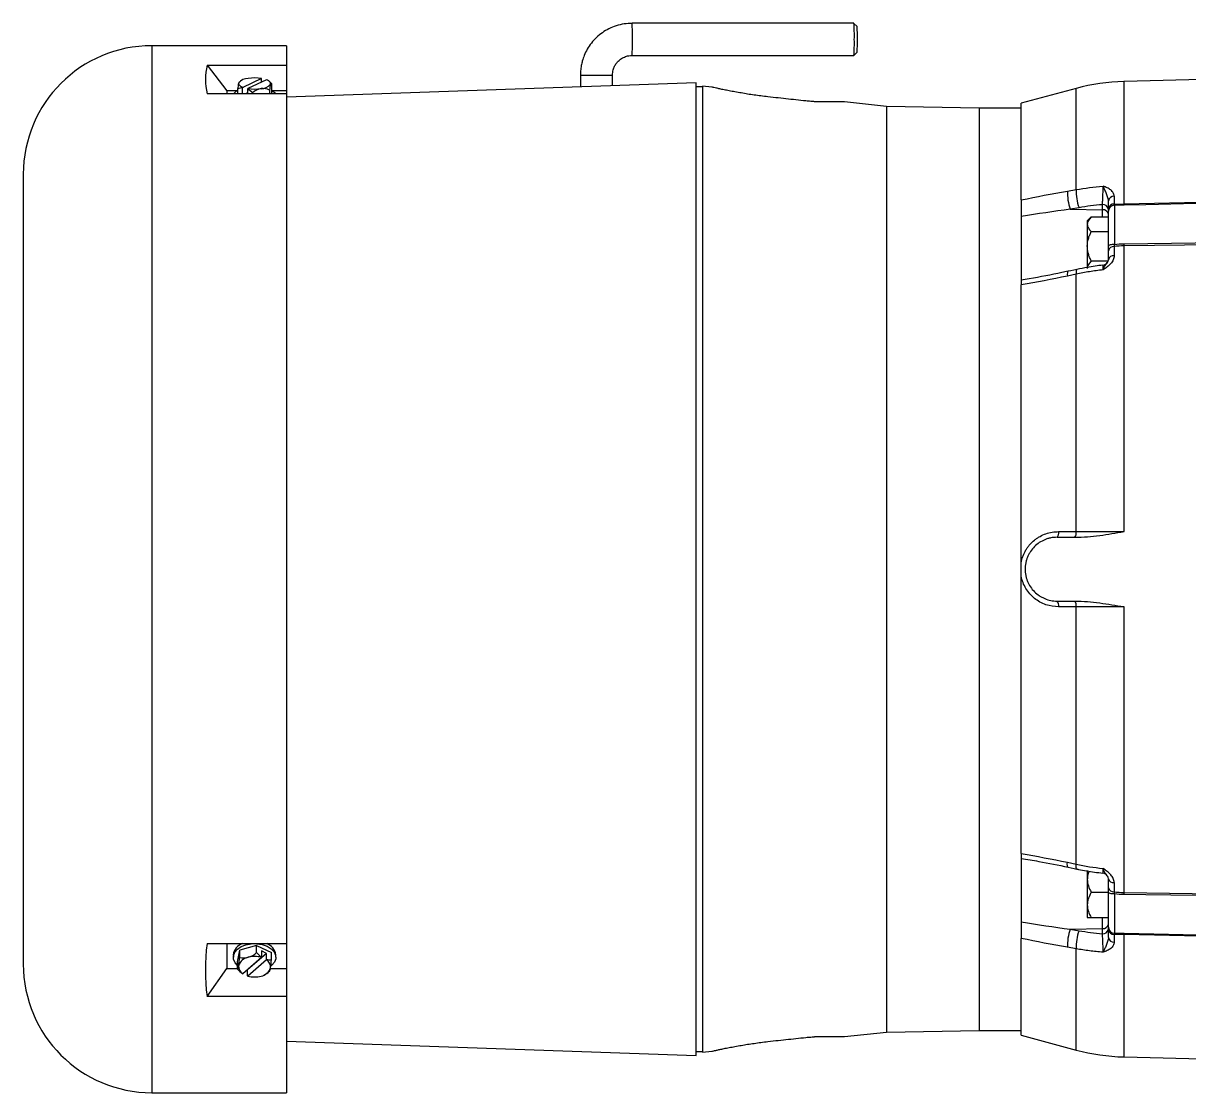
# Paper-space layout '_Bottom' of a CAD drawing. Header units: inches. Extents: x -17.7 to 12.2, y -5.1 to 8.
# Drawn here: x -17.74 to -6.4, y -5.09 to 5.31 of the extents above; entities that cross this region are included whole.
import ezdxf

# ---------------------------------------------------------------- set-up
doc = ezdxf.new("R2010")
doc.units = ezdxf.units.IN
doc.header["$MEASUREMENT"] = 0

psp = doc.layouts.new('_Bottom')

# ---------------------------------------------------------------- linework, layer by layer
at = {"color": 7, "linetype": 'Continuous', "lineweight": 25}
for p, q in [((-9.66, 5.308), (-11.818, 5.308)), ((-9.629, 5.276), (-9.659, 5.307)), ((-15.179, 5.09), (-16.489, 5.09)), ((-15.179, 5.09), (-15.179, -5.09)), ((-11.818, 4.995), (-9.66, 4.995)), ((-9.659, 4.995), (-9.629, 5.026)), ((-15.952, 4.901), (-15.179, 4.901)), ((-15.952, 4.901), (-15.758, 4.652)), ((-15.423, 4.77), (-15.604, 4.685)), ((-15.421, 4.736), (-15.421, 4.768)), ((-12.32, 4.805), (-12.32, 4.689)), ((-12.32, 4.805), (-12.008, 4.805)), ((-12.008, 4.7), (-12.008, 4.805)), ((-5.844, 4.773), (-7.032, 4.742)), ((-15.758, 4.652), (-15.758, 4.623)), ((-15.655, 4.652), (-15.758, 4.652)), ((-15.654, 4.669), (-15.654, 4.623)), ((-15.606, 4.623), (-15.606, 4.681)), ((-15.557, 4.669), (-15.557, 4.623)), ((-15.374, 4.758), (-15.556, 4.673)), ((-15.344, 4.657), (-15.344, 4.623)), ((-15.324, 4.719), (-15.324, 4.634)), ((-15.179, 4.652), (-15.324, 4.652)), ((-11.194, 4.728), (-15.179, 4.589)), ((-11.194, -4.728), (-11.194, 4.728)), ((-11.132, 4.69), (-11.194, 4.69)), ((-11.041, 4.687), (-11.132, 4.697)), ((-11.132, 4.697), (-11.132, -4.697)), ((-7.497, 4.675), (-8.032, 4.532)), ((-15.179, 4.623), (-15.952, 4.623)), ((-15.557, 4.632), (-15.577, 4.623)), ((-15.509, 4.632), (-15.509, 4.623)), ((-15.324, 4.634), (-15.328, 4.623)), ((-10.419, 4.584), (-10.497, 4.593)), ((-9.342, 4.5), (-9.752, 4.545)), ((-8.442, 4.484), (-9.342, 4.5)), ((-9.342, 4.5), (-9.342, -4.5)), ((-8.032, 4.484), (-8.442, 4.484)), ((-8.032, 3.59), (-8.032, 4.532)), ((-17.739, 3.84), (-17.739, -3.84)), ((-7.583, 3.676), (-7.497, 3.691)), ((-7.47, 3.515), (-7.556, 3.5)), ((-7.242, 3.425), (-7.242, 3.544)), ((-7.184, 3.506), (-7.184, 3.581)), ((-7.128, 3.627), (-7.128, 3.551)), ((-7.126, 3.538), (-7.126, 3.158)), ((-7.032, 3.551), (-5.844, 3.578)), ((-8.032, 3.494), (-8.032, 2.811)), ((-7.556, 3.5), (-7.242, 3.494)), ((-7.351, 3.425), (-7.389, 3.387)), ((-7.351, 3.425), (-7.184, 3.425)), ((-7.184, 3.14), (-7.184, 3.481)), ((-7.389, 3.387), (-7.389, 2.925)), ((-7.351, 3.282), (-7.184, 3.282)), ((-7.184, 3.009), (-7.184, 3.097)), ((-7.128, 3.137), (-7.128, 3.047)), ((-5.844, 3.159), (-7.032, 3.143)), ((-7.032, 0.365), (-7.032, 3.143)), ((-7.351, 2.997), (-7.184, 2.997)), ((-7.497, 2.868), (-7.583, 2.85)), ((-7.497, 0.365), (-7.497, 2.868)), ((-8.032, 0.068), (-8.032, 2.765)), ((-7.684, 0.31), (-7.508, 0.31)), ((-8.032, -2.765), (-8.032, -0.068)), ((-7.684, -0.31), (-7.508, -0.31)), ((-7.497, -2.868), (-7.497, -0.365)), ((-7.032, -3.143), (-7.032, -0.365)), ((-8.032, -2.811), (-8.032, -3.494)), ((-7.583, -2.85), (-7.497, -2.868)), ((-7.389, -2.929), (-7.389, -3.387)), ((-7.184, -3.097), (-7.184, -3.009)), ((-7.128, -3.047), (-7.128, -3.137)), ((-7.351, -3.14), (-7.184, -3.14)), ((-7.184, -3.481), (-7.184, -3.14)), ((-7.126, -3.158), (-7.126, -3.538)), ((-7.032, -3.143), (-5.844, -3.159)), ((-7.351, -3.387), (-7.184, -3.387)), ((-7.242, -3.544), (-7.242, -3.387)), ((-7.556, -3.5), (-7.242, -3.494)), ((-7.556, -3.5), (-7.47, -3.515)), ((-7.184, -3.581), (-7.184, -3.506)), ((-8.032, -4.532), (-8.032, -3.59)), ((-7.128, -3.551), (-7.128, -3.627)), ((-5.844, -3.578), (-7.032, -3.551)), ((-15.952, -3.64), (-15.179, -3.64)), ((-15.758, -3.64), (-15.758, -3.883)), ((-15.654, -3.819), (-15.634, -3.705)), ((-15.47, -3.658), (-15.634, -3.705)), ((-15.634, -3.774), (-15.634, -3.705)), ((-15.373, -3.735), (-15.557, -3.896)), ((-15.47, -3.728), (-15.47, -3.658)), ((-15.47, -3.658), (-15.324, -3.727)), ((-15.373, -3.735), (-15.421, -3.712)), ((-15.421, -3.712), (-15.421, -3.771)), ((-15.373, -3.794), (-15.373, -3.735)), ((-15.324, -3.796), (-15.324, -3.727)), ((-7.497, -3.691), (-7.583, -3.676)), ((-15.696, -3.749), (-15.696, -3.773)), ((-15.654, -3.889), (-15.654, -3.819)), ((-15.423, -3.775), (-15.604, -3.933)), ((-15.374, -3.797), (-15.556, -3.956)), ((-15.423, -3.775), (-15.421, -3.771)), ((-15.374, -3.797), (-15.373, -3.794)), ((-15.322, -3.851), (-15.331, -3.859)), ((-15.282, -3.773), (-15.282, -3.749)), ((-15.952, -4.156), (-15.758, -3.883)), ((-15.758, -3.883), (-15.654, -3.883)), ((-15.557, -3.898), (-15.563, -3.897)), ((-15.557, -3.896), (-15.56, -3.894)), ((-15.557, -3.955), (-15.557, -3.896)), ((-15.335, -3.883), (-15.179, -3.883)), ((-15.179, -4.156), (-15.952, -4.156)), ((-9.752, -4.545), (-9.342, -4.5)), ((-9.342, -4.5), (-8.442, -4.484)), ((-8.442, -4.484), (-8.032, -4.484)), ((-8.032, -4.532), (-7.497, -4.675)), ((-15.179, -4.589), (-11.194, -4.728)), ((-10.497, -4.593), (-10.419, -4.584)), ((-11.194, -4.69), (-11.132, -4.69)), ((-11.132, -4.697), (-11.041, -4.687)), ((-7.032, -4.742), (-5.844, -4.773)), ((-16.489, -5.09), (-15.179, -5.09))]:
    psp.add_line(p, q, dxfattribs=at)
at = {"color": 8, "linetype": 'Continuous', "lineweight": 25}
for p, q in [((-16.489, 5.09), (-16.489, -5.09)), ((-7.497, 3.691), (-7.497, 4.675)), ((-7.032, 3.551), (-7.032, 4.742)), ((-8.442, 4.484), (-8.442, -4.484)), ((-7.032, -4.742), (-7.032, -3.551)), ((-7.497, -4.675), (-7.497, -3.691))]:
    psp.add_line(p, q, dxfattribs=at)
at = {"color": 7, "linetype": 'Continuous', "lineweight": 25, "flags": 128}
for points in [[(-15.604, 4.685), (-15.615, 4.69), (-15.624, 4.694), (-15.631, 4.699), (-15.637, 4.705), (-15.642, 4.71), (-15.644, 4.716), (-15.645, 4.722), (-15.644, 4.727)], [(-15.334, 4.716), (-15.333, 4.721), (-15.334, 4.727), (-15.337, 4.733), (-15.341, 4.738), (-15.347, 4.744), (-15.355, 4.749), (-15.364, 4.754), (-15.374, 4.758)], [(-15.334, 4.716), (-15.333, 4.719), (-15.332, 4.722), (-15.33, 4.724), (-15.329, 4.725), (-15.328, 4.725), (-15.327, 4.724), (-15.325, 4.722), (-15.324, 4.719)], [(-15.324, 4.652), (-15.3, 4.638), (-15.286, 4.623)], [(-5.844, 3.567), (-6.821, 3.544), (-7.032, 3.539)], [(-7.032, 3.164), (-5.878, 3.179), (-5.844, 3.18)], [(-7.126, 3.158), (-7.137, 3.158), (-7.148, 3.157), (-7.158, 3.155), (-7.167, 3.153), (-7.174, 3.15), (-7.18, 3.147), (-7.183, 3.143), (-7.184, 3.14)], [(-7.491, 2.915), (-7.551, 2.902), (-7.577, 2.897)], [(-7.668, 0.365), (-7.553, 0.365), (-7.497, 0.365)], [(-7.497, -0.365), (-7.613, -0.365), (-7.668, -0.365)], [(-7.577, -2.897), (-7.517, -2.909), (-7.491, -2.915)], [(-7.126, -3.158), (-7.137, -3.158), (-7.148, -3.157), (-7.158, -3.155), (-7.167, -3.153), (-7.174, -3.15), (-7.18, -3.147), (-7.183, -3.143), (-7.184, -3.14)], [(-5.844, -3.18), (-6.821, -3.167), (-7.032, -3.164)], [(-7.032, -3.539), (-5.878, -3.566), (-5.844, -3.567)], [(-15.654, -3.853), (-15.679, -3.826), (-15.694, -3.793), (-15.695, -3.759), (-15.682, -3.725), (-15.656, -3.695), (-15.619, -3.67), (-15.573, -3.652), (-15.521, -3.642), (-15.492, -3.64)], [(-15.486, -3.64), (-15.467, -3.641), (-15.414, -3.649), (-15.367, -3.666), (-15.328, -3.69), (-15.3, -3.72), (-15.285, -3.753), (-15.283, -3.787), (-15.296, -3.821), (-15.322, -3.851)]]:
    psp.add_lwpolyline(points, dxfattribs=at)
at = {"color": 8, "linetype": 'Continuous', "lineweight": 25, "flags": 128}
for points in [[(-7.577, 2.897), (-7.578, 2.896), (-7.581, 2.892), (-7.583, 2.882), (-7.584, 2.868), (-7.583, 2.85)], [(-7.491, 2.915), (-7.492, 2.914), (-7.495, 2.91), (-7.497, 2.9), (-7.498, 2.886), (-7.497, 2.868)], [(-7.577, -2.897), (-7.578, -2.896), (-7.581, -2.892), (-7.583, -2.882), (-7.584, -2.868), (-7.583, -2.85)], [(-7.491, -2.915), (-7.492, -2.914), (-7.495, -2.91), (-7.497, -2.9), (-7.498, -2.886), (-7.497, -2.868)]]:
    psp.add_lwpolyline(points, dxfattribs=at)
at = {"color": 8, "linetype": 'Continuous', "lineweight": 25}
for centre, radius, start, end in [((-13.106, 5.196), 1.293, 358.0282, 4.9582), ((-13.101, 5.107), 1.288, 355.0259, 1.9815)]:
    psp.add_arc(centre, radius, start, end, dxfattribs=at)
at = {"color": 7, "linetype": 'Continuous', "lineweight": 25}
for centre, radius, start, end in [((-10.947, 5.196), 1.292, 358.0265, 4.961), ((-11.291, 5.151), 1.667, 355.6934, 4.3066), ((-10.947, 5.107), 1.292, 355.039, 1.9735), ((-16.489, 3.84), 1.25, 90, 180), ((-15.359, 4.762), 0.608, 166.7994, 193.2006), ((-15.553, 4.654), 0.117, 89.2945, 141.1484), ((-15.489, 4.345), 0.431, 81.1393, 98.3781), ((-15.497, 4.706), 0.0981, 39.7463, 41.2932), ((-15.62, 4.569), 0.0902, 112.4636, 142.9655), ((-15.308, 4.641), 0.347, 165.6212, 175.4921), ((-15.608, 4.592), 0.0892, 88.5679, 121.2157), ((-15.625, 4.723), 0.0195, 140.533, 168.1022), ((-15.489, 4.58), 0.217, 132.1771, 134.0817), ((-15.294, 4.536), 0.343, 154.3284, 154.9995), ((-15.246, 4.524), 0.343, 154.3284, 154.9995), ((-15.629, 4.526), 0.16, 41.3115, 63.3437), ((-15.489, 5.099), 0.431, 261.1393, 278.3781), ((-15.401, 4.516), 0.159, 99.3448, 132.9819), ((-15.425, 4.789), 0.117, 269.2945, 321.1484), ((-15.406, 4.552), 0.122, 59.3139, 99.4676), ((-14.998, 4.63), 0.347, 165.6212, 175.4921), ((-15.489, 4.58), 0.217, 41.5925, 47.8229), ((-6.98, 2.743), 2, 91.5, 105), ((-7.111, 3.661), 0.472, 178.0957, 199.8874), ((-7.025, 3.676), 0.473, 178.1116, 199.8795), ((-7.236, 3.492), 0.053, 11.1269, 96.9239), ((-7.131, 3.574), 0.0532, 86.9257, 172.1101), ((-7.132, 3.498), 0.0528, 86.4342, 171.4002), ((-7.126, 3.48), 0.0585, 90.0618, 178.59), ((-7.572, 3.545), 0.54, 359.3637, 0.6363), ((-7.236, 3.442), 0.053, 11.1269, 96.9239), ((-7.134, 3.085), 0.0514, 83.8907, 167.1062), ((-8.693, 3.154), 1.661, 359.6413, 0.3587), ((-7.244, 3.016), 0.06, 276.0523, 324.8826), ((-7.134, 2.997), 0.0511, 83.3744, 166.068), ((-7.732, 0.353), 0.065, 318.0886, 10.6074), ((-7.561, 0.353), 0.0651, 318.1049, 10.6148), ((-7.732, -0.353), 0.065, 349.3926, 41.9114), ((-7.561, -0.353), 0.0651, 349.3852, 41.8951), ((-7.244, -3.016), 0.06, 35.2562, 83.7892), ((-7.134, -2.997), 0.0511, 193.932, 276.6256), ((-7.134, -3.085), 0.0514, 192.8938, 276.1093), ((-8.693, -3.154), 1.661, 359.6413, 0.3587), ((-7.111, -3.661), 0.472, 160.1126, 181.9043), ((-7.236, -3.442), 0.053, 263.0761, 348.8731), ((-7.236, -3.492), 0.053, 263.0761, 348.8731), ((-7.126, -3.48), 0.0585, 181.41, 269.9382), ((-7.132, -3.498), 0.0528, 188.5998, 273.5658), ((-7.025, -3.676), 0.473, 160.1205, 181.8884), ((-7.131, -3.574), 0.0532, 187.8899, 273.0743), ((-7.572, -3.545), 0.54, 359.3637, 0.6363), ((-13.881, -3.898), 2.087, 172.9084, 187.0916), ((-15.564, -3.767), 0.134, 109.188, 172.4547), ((-15.61, -3.573), 0.209, 286.1577, 312.297), ((-15.292, -3.577), 0.233, 220.1861, 236.2134), ((-15.413, -3.765), 0.131, 6.9322, 71.4251), ((-16.489, -3.84), 1.25, 180, 270), ((-15.532, -3.889), 0.117, 99.6954, 162.5637), ((-16.706, -3.684), 1.075, 350.8856, 355.1913), ((-15.594, -3.64), 0.14, 253.111, 287.3494), ((-15.489, -4.001), 0.236, 73.683, 105.4223), ((-15.415, -3.868), 0.081, 354.185, 60.2244), ((-15.344, -3.7), 0.0978, 253.113, 281.8072), ((-16.396, -3.706), 1.075, 350.8856, 355.1913), ((-15.728, -3.849), 0.0836, 331.7646, 356.4668), ((-15.476, -3.738), 0.233, 220.1861, 236.2134), ((-15.564, -3.863), 0.081, 174.185, 240.2244), ((-15.586, -3.892), 0.0444, 243.5925, 246.0493), ((-15.538, -3.915), 0.0444, 243.5925, 246.0493), ((-15.489, -3.729), 0.236, 253.683, 285.4223), ((-15.446, -3.841), 0.117, 279.6954, 342.5637), ((-15.489, -3.749), 0.217, 295.1387, 312.1357), ((-15.418, -3.871), 0.0836, 331.7646, 356.4668), ((-6.98, -2.743), 2, 255, 268.5)]:
    psp.add_arc(centre, radius, start, end, dxfattribs=at)
for points, knots in [([(-11.818, 5.307), (-11.843, 5.306), (-11.896, 5.304), (-11.972, 5.285), (-12.043, 5.256), (-12.107, 5.218), (-12.164, 5.171), (-12.214, 5.117), (-12.254, 5.058), (-12.283, 4.999), (-12.301, 4.945), (-12.313, 4.894), (-12.319, 4.849), (-12.32, 4.818), (-12.32, 4.805)], [0, 0, 0, 0, 0.096815, 0.199572, 0.2942, 0.388528, 0.482348, 0.575269, 0.666404, 0.753205, 0.826028, 0.883168, 0.949639, 1, 1, 1, 1]), ([(-12.008, 4.805), (-12.007, 4.822), (-12.005, 4.846), (-11.994, 4.879), (-11.98, 4.906), (-11.958, 4.935), (-11.929, 4.961), (-11.892, 4.981), (-11.854, 4.994), (-11.828, 4.994), (-11.818, 4.994)], [0, 0, 0, 0, 0.168818, 0.237554, 0.352138, 0.472871, 0.604361, 0.744405, 0.892655, 1, 1, 1, 1]), ([(-10.755, 4.63), (-10.776, 4.633), (-10.797, 4.637), (-10.836, 4.644), (-10.855, 4.648), (-10.881, 4.653), (-10.89, 4.654), (-10.906, 4.658), (-10.914, 4.659), (-10.937, 4.664), (-10.951, 4.667), (-10.97, 4.671), (-10.976, 4.672), (-10.987, 4.675), (-10.992, 4.676), (-11.007, 4.679), (-11.015, 4.681), (-11.028, 4.684), (-11.033, 4.685), (-11.039, 4.686), (-11.041, 4.687), (-11.041, 4.687)], [0, 0, 0, 0, 0.125, 0.125, 0.25, 0.25, 0.3125, 0.3125, 0.375, 0.375, 0.5, 0.5, 0.5625, 0.5625, 0.625, 0.625, 0.75, 0.75, 0.875, 0.875, 1, 1, 1, 1]), ([(-10.497, 4.593), (-10.542, 4.598), (-10.586, 4.604), (-10.651, 4.613), (-10.673, 4.616), (-10.714, 4.623), (-10.735, 4.626), (-10.755, 4.63)], [0, 0, 0, 0, 0.5, 0.5, 0.75, 0.75, 1, 1, 1, 1]), ([(-10.031, 4.545), (-10.033, 4.545), (-10.035, 4.545), (-10.038, 4.545), (-10.04, 4.545), (-10.046, 4.546), (-10.05, 4.546), (-10.062, 4.547), (-10.07, 4.548), (-10.094, 4.55), (-10.11, 4.551), (-10.159, 4.556), (-10.191, 4.559), (-10.256, 4.566), (-10.289, 4.57), (-10.354, 4.577), (-10.387, 4.581), (-10.419, 4.584)], [0, 0, 0, 0, 0.015625, 0.015625, 0.03125, 0.03125, 0.0625, 0.0625, 0.125, 0.125, 0.25, 0.25, 0.5, 0.5, 0.75, 0.75, 1, 1, 1, 1]), ([(-9.752, 4.545), (-9.752, 4.545), (-9.76, 4.545), (-9.782, 4.545), (-9.791, 4.545), (-9.812, 4.545), (-9.824, 4.545), (-9.85, 4.545), (-9.864, 4.545), (-9.893, 4.545), (-9.909, 4.545), (-9.959, 4.545), (-9.994, 4.545), (-10.031, 4.545)], [0, 0, 0, 0, 0.25, 0.25, 0.375, 0.375, 0.5, 0.5, 0.625, 0.625, 0.75, 0.75, 1, 1, 1, 1]), ([(-7.242, 3.544), (-7.241, 3.556), (-7.24, 3.571), (-7.239, 3.594), (-7.238, 3.603), (-7.238, 3.619), (-7.237, 3.628), (-7.237, 3.645), (-7.237, 3.653), (-7.236, 3.67), (-7.236, 3.678), (-7.236, 3.693), (-7.236, 3.7), (-7.236, 3.713), (-7.236, 3.719), (-7.236, 3.724)], [0, 0, 0, 0, 0.25, 0.25, 0.375, 0.375, 0.5, 0.5, 0.625, 0.625, 0.75, 0.75, 0.875, 0.875, 1, 1, 1, 1]), ([(-7.128, 3.627), (-7.128, 3.639), (-7.132, 3.649), (-7.14, 3.664), (-7.144, 3.669), (-7.152, 3.678), (-7.156, 3.683), (-7.171, 3.695), (-7.183, 3.702), (-7.202, 3.711), (-7.209, 3.714), (-7.222, 3.719), (-7.229, 3.722), (-7.236, 3.724)], [0, 0, 0, 0, 0.25, 0.25, 0.375, 0.375, 0.5, 0.5, 0.75, 0.75, 0.875, 0.875, 1, 1, 1, 1]), ([(-7.184, 3.581), (-7.184, 3.595), (-7.187, 3.608), (-7.196, 3.634), (-7.201, 3.646), (-7.211, 3.671), (-7.216, 3.683), (-7.224, 3.7), (-7.226, 3.705), (-7.231, 3.715), (-7.234, 3.72), (-7.236, 3.724)], [0, 0, 0, 0, 0.25, 0.25, 0.5, 0.5, 0.75, 0.75, 0.875, 0.875, 1, 1, 1, 1]), ([(-8.032, 3.59), (-8.032, 3.585), (-8.032, 3.578), (-8.032, 3.564), (-8.032, 3.556), (-8.032, 3.539), (-8.032, 3.531), (-8.032, 3.512), (-8.032, 3.503), (-8.032, 3.494)], [0, 0, 0, 0, 0.25, 0.25, 0.5, 0.5, 0.75, 0.75, 1, 1, 1, 1]), ([(-7.351, 3.425), (-7.362, 3.414), (-7.371, 3.402), (-7.382, 3.385), (-7.384, 3.379), (-7.388, 3.366), (-7.389, 3.36), (-7.389, 3.354)], [0, 0, 0, 0, 0.5, 0.5, 0.75, 0.75, 1, 1, 1, 1]), ([(-7.184, 3.481), (-7.184, 3.484), (-7.184, 3.487), (-7.184, 3.495), (-7.184, 3.5), (-7.184, 3.506)], [0, 0, 0, 0, 0.5, 0.5, 1, 1, 1, 1]), ([(-7.389, 3.354), (-7.389, 3.341), (-7.385, 3.329), (-7.372, 3.305), (-7.362, 3.293), (-7.351, 3.282)], [0, 0, 0, 0, 0.5, 0.5, 1, 1, 1, 1]), ([(-7.389, 3.14), (-7.389, 3.165), (-7.385, 3.189), (-7.375, 3.225), (-7.371, 3.237), (-7.361, 3.26), (-7.356, 3.271), (-7.351, 3.282)], [0, 0, 0, 0, 0.5, 0.5, 0.75, 0.75, 1, 1, 1, 1]), ([(-7.351, 2.997), (-7.356, 3.008), (-7.362, 3.019), (-7.371, 3.042), (-7.375, 3.054), (-7.382, 3.078), (-7.384, 3.09), (-7.388, 3.114), (-7.389, 3.127), (-7.389, 3.14)], [0, 0, 0, 0, 0.25, 0.25, 0.5, 0.5, 0.75, 0.75, 1, 1, 1, 1]), ([(-7.184, 3.097), (-7.184, 3.103), (-7.184, 3.11), (-7.184, 3.124), (-7.184, 3.132), (-7.184, 3.14)], [0, 0, 0, 0, 0.5, 0.5, 1, 1, 1, 1]), ([(-7.238, 2.956), (-7.288, 2.95), (-7.374, 2.939), (-7.457, 2.921), (-7.491, 2.914)], [0, 0, 0, 0, 0.595243, 1, 1, 1, 1]), ([(-7.351, 2.997), (-7.362, 2.986), (-7.371, 2.974), (-7.382, 2.956), (-7.384, 2.95), (-7.388, 2.938), (-7.389, 2.932), (-7.389, 2.925)], [0, 0, 0, 0, 0.5, 0.5, 0.75, 0.75, 1, 1, 1, 1]), ([(-7.128, 3.047), (-7.128, 3.034), (-7.132, 3.021), (-7.14, 3.001), (-7.144, 2.995), (-7.152, 2.983), (-7.156, 2.977), (-7.171, 2.96), (-7.183, 2.949), (-7.202, 2.934), (-7.209, 2.929), (-7.222, 2.92), (-7.229, 2.915), (-7.236, 2.91)], [0, 0, 0, 0, 0.25, 0.25, 0.375, 0.375, 0.5, 0.5, 0.75, 0.75, 0.875, 0.875, 1, 1, 1, 1]), ([(-7.194, 2.983), (-7.193, 2.985), (-7.187, 2.993), (-7.185, 3.002), (-7.184, 3.009)], [0, 0, 0, 0, 0.22928, 1, 1, 1, 1]), ([(-7.577, 2.897), (-7.597, 2.893), (-7.722, 2.866), (-7.873, 2.836), (-8.006, 2.816), (-8.032, 2.811)], [0, 0, 0, 0, 0.127614, 0.8264794, 1, 1, 1, 1]), ([(-7.236, 2.91), (-7.28, 2.905), (-7.324, 2.899), (-7.411, 2.886), (-7.455, 2.878), (-7.497, 2.868)], [0, 0, 0, 0, 0.5, 0.5, 1, 1, 1, 1]), ([(-8.032, 2.811), (-8.032, 2.811), (-8.032, 2.81), (-8.032, 2.806), (-8.032, 2.803), (-8.032, 2.795), (-8.032, 2.79), (-8.032, 2.779), (-8.032, 2.772), (-8.032, 2.765)], [0, 0, 0, 0, 0.25, 0.25, 0.5, 0.5, 0.75, 0.75, 1, 1, 1, 1]), ([(-8.032, 0.068), (-8.03, 0.079), (-8.027, 0.089), (-8.022, 0.11), (-8.018, 0.12), (-8.006, 0.15), (-7.997, 0.169), (-7.98, 0.197), (-7.975, 0.206), (-7.962, 0.223), (-7.955, 0.231), (-7.934, 0.255), (-7.919, 0.27), (-7.894, 0.29), (-7.885, 0.296), (-7.868, 0.308), (-7.858, 0.314), (-7.831, 0.329), (-7.812, 0.338), (-7.772, 0.351), (-7.752, 0.357), (-7.71, 0.364), (-7.689, 0.365), (-7.668, 0.365)], [0, 0, 0, 0, 0.0625, 0.0625, 0.125, 0.125, 0.25, 0.25, 0.3125, 0.3125, 0.375, 0.375, 0.5, 0.5, 0.5625, 0.5625, 0.625, 0.625, 0.75, 0.75, 0.875, 0.875, 1, 1, 1, 1]), ([(-7.508, 0.31), (-7.468, 0.31), (-7.428, 0.312), (-7.348, 0.319), (-7.308, 0.323), (-7.19, 0.339), (-7.111, 0.352), (-7.032, 0.365)], [0, 0, 0, 0, 0.25, 0.25, 0.5, 0.5, 1, 1, 1, 1]), ([(-7.497, 0.365), (-7.421, 0.365), (-7.344, 0.365), (-7.189, 0.365), (-7.111, 0.365), (-7.032, 0.365)], [0, 0, 0, 0, 0.5, 0.5, 1, 1, 1, 1]), ([(-7.684, 0.31), (-7.704, 0.31), (-7.725, 0.308), (-7.754, 0.302), (-7.764, 0.3), (-7.784, 0.294), (-7.793, 0.29), (-7.821, 0.279), (-7.839, 0.269), (-7.873, 0.247), (-7.889, 0.234), (-7.917, 0.205), (-7.93, 0.189), (-7.947, 0.164), (-7.953, 0.155), (-7.962, 0.137), (-7.966, 0.128), (-7.974, 0.109), (-7.978, 0.1), (-7.984, 0.08), (-7.986, 0.07), (-7.992, 0.041), (-7.994, 0.02), (-7.994, -0.02), (-7.992, -0.041), (-7.986, -0.07), (-7.984, -0.08), (-7.978, -0.1), (-7.974, -0.109), (-7.963, -0.137), (-7.953, -0.155), (-7.931, -0.189), (-7.918, -0.205), (-7.889, -0.233), (-7.873, -0.246), (-7.848, -0.263), (-7.839, -0.269), (-7.821, -0.278), (-7.812, -0.282), (-7.784, -0.294), (-7.765, -0.3), (-7.725, -0.308), (-7.704, -0.31), (-7.684, -0.31)], [0, 0, 0, 0, 0.0625, 0.0625, 0.09375, 0.09375, 0.125, 0.125, 0.1875, 0.1875, 0.25, 0.25, 0.3125, 0.3125, 0.34375, 0.34375, 0.375, 0.375, 0.40625, 0.40625, 0.4375, 0.4375, 0.5, 0.5, 0.5625, 0.5625, 0.59375, 0.59375, 0.625, 0.625, 0.6875, 0.6875, 0.75, 0.75, 0.8125, 0.8125, 0.84375, 0.84375, 0.875, 0.875, 0.9375, 0.9375, 1, 1, 1, 1]), ([(-8.032, -0.068), (-8.032, -0.045), (-8.032, -0.023), (-8.032, 0.023), (-8.032, 0.045), (-8.032, 0.068)], [0, 0, 0, 0, 0.5, 0.5, 1, 1, 1, 1]), ([(-7.668, -0.365), (-7.71, -0.365), (-7.751, -0.359), (-7.812, -0.338), (-7.831, -0.329), (-7.868, -0.309), (-7.885, -0.297), (-7.919, -0.27), (-7.934, -0.255), (-7.962, -0.223), (-7.975, -0.206), (-7.997, -0.169), (-8.007, -0.15), (-8.022, -0.11), (-8.028, -0.089), (-8.032, -0.068)], [0, 0, 0, 0, 0.25, 0.25, 0.375, 0.375, 0.5, 0.5, 0.625, 0.625, 0.75, 0.75, 0.875, 0.875, 1, 1, 1, 1]), ([(-7.508, -0.31), (-7.468, -0.31), (-7.428, -0.312), (-7.348, -0.319), (-7.308, -0.323), (-7.19, -0.339), (-7.111, -0.352), (-7.032, -0.365)], [0, 0, 0, 0, 0.25, 0.25, 0.5, 0.5, 1, 1, 1, 1]), ([(-7.032, -0.365), (-7.111, -0.365), (-7.189, -0.365), (-7.345, -0.365), (-7.421, -0.365), (-7.497, -0.365)], [0, 0, 0, 0, 0.5, 0.5, 1, 1, 1, 1]), ([(-8.032, -2.765), (-8.032, -2.772), (-8.032, -2.779), (-8.032, -2.79), (-8.032, -2.795), (-8.032, -2.803), (-8.032, -2.806), (-8.032, -2.81), (-8.032, -2.811), (-8.032, -2.811)], [0, 0, 0, 0, 0.25, 0.25, 0.5, 0.5, 0.75, 0.75, 1, 1, 1, 1]), ([(-8.032, -2.812), (-7.975, -2.821), (-7.823, -2.846), (-7.672, -2.877), (-7.577, -2.897)], [0, 0, 0, 0, 0.375235, 1, 1, 1, 1]), ([(-7.491, -2.915), (-7.485, -2.916), (-7.429, -2.928), (-7.344, -2.943), (-7.265, -2.952), (-7.237, -2.955)], [0, 0, 0, 0, 0.070833, 0.680285, 1, 1, 1, 1]), ([(-7.372, -2.936), (-7.373, -2.939), (-7.383, -2.959), (-7.388, -2.986), (-7.389, -3.011), (-7.389, -3.016)], [0, 0, 0, 0, 0.101403, 0.809315, 1, 1, 1, 1]), ([(-7.128, -3.047), (-7.128, -3.034), (-7.132, -3.021), (-7.14, -3.001), (-7.144, -2.995), (-7.152, -2.983), (-7.156, -2.977), (-7.171, -2.96), (-7.183, -2.949), (-7.202, -2.934), (-7.209, -2.929), (-7.222, -2.92), (-7.229, -2.915), (-7.236, -2.91)], [0, 0, 0, 0, 0.25, 0.25, 0.375, 0.375, 0.5, 0.5, 0.75, 0.75, 0.875, 0.875, 1, 1, 1, 1]), ([(-7.389, -3.016), (-7.389, -3.037), (-7.385, -3.059), (-7.372, -3.1), (-7.362, -3.12), (-7.351, -3.14)], [0, 0, 0, 0, 0.5, 0.5, 1, 1, 1, 1]), ([(-7.184, -3.009), (-7.185, -3.002), (-7.187, -2.992), (-7.193, -2.984), (-7.195, -2.981)], [0, 0, 0, 0, 0.716313, 1, 1, 1, 1]), ([(-7.351, -3.14), (-7.362, -3.159), (-7.371, -3.179), (-7.382, -3.21), (-7.384, -3.22), (-7.388, -3.241), (-7.389, -3.252), (-7.389, -3.263)], [0, 0, 0, 0, 0.5, 0.5, 0.75, 0.75, 1, 1, 1, 1]), ([(-7.184, -3.14), (-7.184, -3.132), (-7.184, -3.124), (-7.184, -3.11), (-7.184, -3.103), (-7.184, -3.097)], [0, 0, 0, 0, 0.5, 0.5, 1, 1, 1, 1]), ([(-7.389, -3.263), (-7.389, -3.285), (-7.385, -3.306), (-7.372, -3.348), (-7.362, -3.367), (-7.351, -3.387)], [0, 0, 0, 0, 0.5, 0.5, 1, 1, 1, 1]), ([(-7.389, -3.387), (-7.389, -3.387), (-7.385, -3.387), (-7.375, -3.387), (-7.371, -3.387), (-7.361, -3.387), (-7.356, -3.387), (-7.351, -3.387)], [0, 0, 0, 0, 0.5, 0.5, 0.75, 0.75, 1, 1, 1, 1]), ([(-8.032, -3.494), (-8.032, -3.503), (-8.032, -3.513), (-8.032, -3.531), (-8.032, -3.539), (-8.032, -3.556), (-8.032, -3.564), (-8.032, -3.578), (-8.032, -3.585), (-8.032, -3.59)], [0, 0, 0, 0, 0.25, 0.25, 0.5, 0.5, 0.75, 0.75, 1, 1, 1, 1]), ([(-7.184, -3.506), (-7.184, -3.5), (-7.184, -3.495), (-7.184, -3.487), (-7.184, -3.484), (-7.184, -3.481)], [0, 0, 0, 0, 0.5, 0.5, 1, 1, 1, 1]), ([(-7.236, -3.724), (-7.236, -3.719), (-7.236, -3.713), (-7.236, -3.7), (-7.236, -3.693), (-7.236, -3.678), (-7.236, -3.67), (-7.237, -3.653), (-7.237, -3.645), (-7.237, -3.628), (-7.238, -3.619), (-7.238, -3.603), (-7.239, -3.594), (-7.24, -3.579), (-7.24, -3.571), (-7.241, -3.557), (-7.242, -3.55), (-7.242, -3.544)], [0, 0, 0, 0, 0.125, 0.125, 0.25, 0.25, 0.375, 0.375, 0.5, 0.5, 0.625, 0.625, 0.75, 0.75, 0.875, 0.875, 1, 1, 1, 1]), ([(-7.184, -3.581), (-7.184, -3.595), (-7.187, -3.608), (-7.196, -3.634), (-7.201, -3.646), (-7.211, -3.671), (-7.216, -3.683), (-7.224, -3.7), (-7.226, -3.705), (-7.231, -3.715), (-7.234, -3.72), (-7.236, -3.724)], [0, 0, 0, 0, 0.25, 0.25, 0.5, 0.5, 0.75, 0.75, 0.875, 0.875, 1, 1, 1, 1]), ([(-7.128, -3.627), (-7.128, -3.639), (-7.132, -3.649), (-7.14, -3.664), (-7.144, -3.669), (-7.152, -3.678), (-7.156, -3.683), (-7.171, -3.695), (-7.183, -3.702), (-7.202, -3.711), (-7.209, -3.714), (-7.222, -3.719), (-7.229, -3.722), (-7.236, -3.724)], [0, 0, 0, 0, 0.25, 0.25, 0.375, 0.375, 0.5, 0.5, 0.75, 0.75, 0.875, 0.875, 1, 1, 1, 1]), ([(-7.236, -3.724), (-7.28, -3.721), (-7.324, -3.716), (-7.411, -3.705), (-7.455, -3.699), (-7.497, -3.691)], [0, 0, 0, 0, 0.5, 0.5, 1, 1, 1, 1]), ([(-11.041, -4.687), (-11.041, -4.687), (-11.035, -4.685), (-11.018, -4.681), (-11.014, -4.681), (-11.006, -4.679), (-11.002, -4.678), (-10.987, -4.675), (-10.976, -4.672), (-10.957, -4.668), (-10.951, -4.667), (-10.937, -4.664), (-10.929, -4.662), (-10.907, -4.658), (-10.89, -4.654), (-10.855, -4.648), (-10.836, -4.644), (-10.797, -4.637), (-10.776, -4.633), (-10.755, -4.63)], [0, 0, 0, 0, 0.25, 0.25, 0.3125, 0.3125, 0.375, 0.375, 0.5, 0.5, 0.5625, 0.5625, 0.625, 0.625, 0.75, 0.75, 0.875, 0.875, 1, 1, 1, 1]), ([(-10.755, -4.63), (-10.715, -4.623), (-10.674, -4.616), (-10.609, -4.607), (-10.587, -4.604), (-10.542, -4.598), (-10.519, -4.596), (-10.497, -4.593)], [0, 0, 0, 0, 0.5, 0.5, 0.75, 0.75, 1, 1, 1, 1]), ([(-10.419, -4.584), (-10.387, -4.581), (-10.354, -4.577), (-10.289, -4.57), (-10.256, -4.566), (-10.191, -4.559), (-10.159, -4.556), (-10.11, -4.551), (-10.094, -4.55), (-10.07, -4.548), (-10.062, -4.547), (-10.05, -4.546), (-10.046, -4.546), (-10.04, -4.545), (-10.038, -4.545), (-10.035, -4.545), (-10.033, -4.545), (-10.031, -4.545)], [0, 0, 0, 0, 0.25, 0.25, 0.5, 0.5, 0.75, 0.75, 0.875, 0.875, 0.9375, 0.9375, 0.96875, 0.96875, 0.984375, 0.984375, 1, 1, 1, 1]), ([(-10.031, -4.545), (-9.994, -4.545), (-9.959, -4.545), (-9.91, -4.545), (-9.894, -4.545), (-9.864, -4.545), (-9.85, -4.545), (-9.811, -4.545), (-9.79, -4.545), (-9.771, -4.545), (-9.768, -4.545), (-9.762, -4.545), (-9.76, -4.545), (-9.754, -4.545), (-9.752, -4.545), (-9.752, -4.545)], [0, 0, 0, 0, 0.25, 0.25, 0.375, 0.375, 0.5, 0.5, 0.75, 0.75, 0.8125, 0.8125, 0.875, 0.875, 1, 1, 1, 1])]:
    psp.add_open_spline(points, degree=3, knots=knots, dxfattribs=at)
for points in [[(-8.032, 3.59), (-7.882, 3.622), (-7.733, 3.65), (-7.583, 3.676)], [(-7.497, 3.691), (-7.412, 3.706), (-7.324, 3.717), (-7.236, 3.724)], [(-7.242, 3.544), (-7.319, 3.538), (-7.395, 3.528), (-7.47, 3.515)], [(-7.128, 3.551), (-7.128, 3.545), (-7.127, 3.541), (-7.126, 3.538)], [(-7.128, 3.551), (-7.097, 3.55), (-7.064, 3.55), (-7.032, 3.551)], [(-7.032, 3.539), (-7.063, 3.538), (-7.095, 3.538), (-7.126, 3.538)], [(-7.556, 3.5), (-7.714, 3.479), (-7.873, 3.455), (-8.032, 3.429)], [(-7.126, 3.158), (-7.127, 3.15), (-7.128, 3.143), (-7.128, 3.137)], [(-7.032, 3.143), (-7.064, 3.143), (-7.097, 3.141), (-7.128, 3.137)], [(-7.126, 3.158), (-7.095, 3.162), (-7.063, 3.164), (-7.032, 3.164)], [(-7.583, 2.85), (-7.733, 2.818), (-7.882, 2.79), (-8.032, 2.765)], [(-8.032, -2.765), (-7.882, -2.79), (-7.733, -2.818), (-7.583, -2.85)], [(-7.497, -2.868), (-7.412, -2.887), (-7.324, -2.9), (-7.236, -2.91)], [(-7.128, -3.137), (-7.097, -3.141), (-7.064, -3.143), (-7.032, -3.143)], [(-7.128, -3.137), (-7.128, -3.143), (-7.127, -3.15), (-7.126, -3.158)], [(-7.032, -3.164), (-7.063, -3.164), (-7.095, -3.162), (-7.126, -3.158)], [(-8.032, -3.429), (-7.873, -3.455), (-7.714, -3.479), (-7.556, -3.5)], [(-7.583, -3.676), (-7.733, -3.65), (-7.882, -3.622), (-8.032, -3.59)], [(-7.47, -3.515), (-7.395, -3.528), (-7.319, -3.538), (-7.242, -3.544)], [(-7.126, -3.538), (-7.127, -3.541), (-7.128, -3.545), (-7.128, -3.551)], [(-7.032, -3.551), (-7.064, -3.55), (-7.097, -3.55), (-7.128, -3.551)], [(-7.126, -3.538), (-7.095, -3.538), (-7.063, -3.538), (-7.032, -3.539)]]:
    psp.add_open_spline(points, degree=3, dxfattribs=at)
at = {"color": 8, "linetype": 'Continuous', "lineweight": 25}
for points, knots in [([(-7.236, 2.91), (-7.236, 2.92), (-7.236, 2.939), (-7.236, 2.954), (-7.237, 2.954), (-7.237, 2.954)], [0, 0, 0, 0, 0.3695747, 0.7425124, 1, 1, 1, 1]), ([(-7.236, 2.91), (-7.236, 2.91), (-7.234, 2.917), (-7.229, 2.928), (-7.219, 2.947), (-7.207, 2.965), (-7.198, 2.977), (-7.194, 2.983)], [0, 0, 0, 0, 0.003481, 0.188917, 0.364724, 0.676241, 1, 1, 1, 1]), ([(-7.237, -2.955), (-7.237, -2.955), (-7.236, -2.957), (-7.236, -2.947), (-7.236, -2.929), (-7.236, -2.915), (-7.236, -2.91)], [0, 0, 0, 0, 0.1093842, 0.4763583, 0.8440035, 1, 1, 1, 1]), ([(-7.195, -2.981), (-7.199, -2.976), (-7.207, -2.964), (-7.219, -2.947), (-7.229, -2.928), (-7.234, -2.917), (-7.236, -2.91), (-7.236, -2.91)], [0, 0, 0, 0, 0.301923, 0.623499, 0.804983, 0.996406, 1, 1, 1, 1])]:
    psp.add_open_spline(points, degree=3, knots=knots, dxfattribs=at)

doc.saveas('drawing.dxf')
